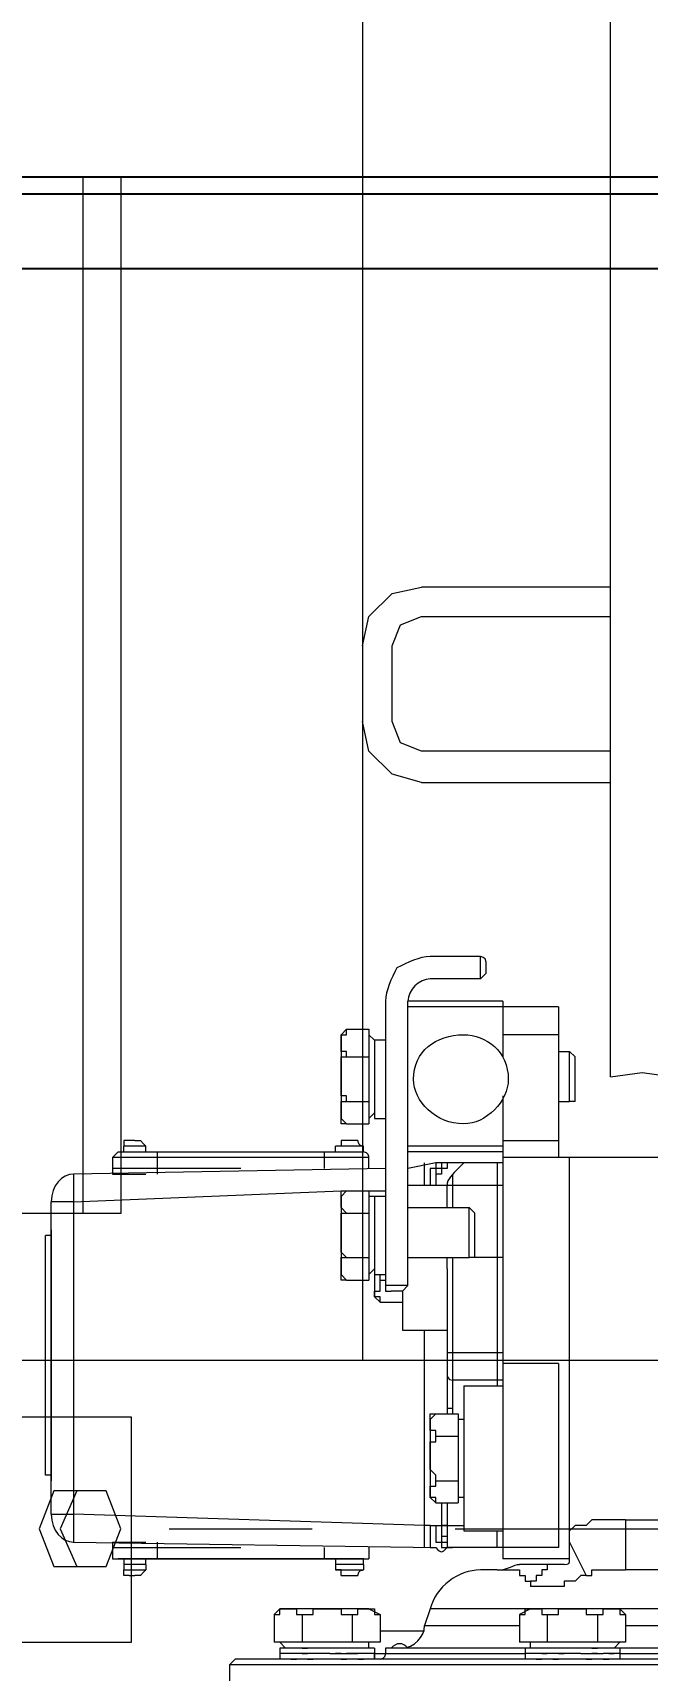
# Model space of a CAD drawing. Header units: millimetres. Extents: x 25083 to 52777, y 24772 to 45779.
# Drawn here: x 38416.1 to 38457, y 33607.9 to 33716.9 of the extents above; entities that cross this region are included whole.
import ezdxf

# ---------------------------------------------------------------- set-up
doc = ezdxf.new("R2010")
doc.units = ezdxf.units.MM
doc.layers.add('小车', color=7, linetype='Continuous')
doc.styles.get("Standard").update_dxf_attribs({"font": ''})
doc.styles.get('Standard').set_extended_font_data('SimSun')
doc.dimstyles.new('15', dxfattribs={"dimtxt": 15, "dimasz": 10, "dimexe": 2, "dimexo": 1, "dimgap": 1, "dimtad": 1, "dimdsep": 46, "dimtxsty": 'Standard', "dimcen": 2.5, "dimadec": 0, "dimazin": 0, "dimtfac": 1, "dimtmove": 2, "dimatfit": 3, "dimfxl": 1, "dimtolj": 1, "dimarcsym": 0})
doc.dimstyles.new('ISO-25', dxfattribs={"dimtxt": 2.5, "dimasz": 2.5, "dimexe": 1.25, "dimexo": 0.625, "dimtad": 1, "dimtxsty": 'Standard', "dimcen": 2.5, "dimadec": 0, "dimazin": 0, "dimtfac": 1, "dimtmove": 0, "dimatfit": 3, "dimfxl": 1, "dimarcsym": 0})

# ---------------------------------------------------------------- blocks, each defined once
blk = doc.blocks.new('*D925')
at = {"color": 0, "lineweight": -2}
for p, q in [((29677.86, 34881.66), (29677.86, 32448.29)), ((40733.02, 34757.65), (40733.02, 32448.29)), ((29680.36, 32449.54), (40730.52, 32449.54))]:
    blk.add_line(p, q, dxfattribs=at)
at = {"color": 0}
for points in [[(29680.36, 32449.96), (29680.36, 32449.13), (29677.86, 32449.54)], [(40730.52, 32449.13), (40730.52, 32449.96), (40733.02, 32449.54)]]:
    blk.add_solid(points, dxfattribs=at)
at = {"layer": 'DEFPOINTS', "color": 0}
for p in [(29677.86, 34882.29), (40733.02, 34758.27), (40733.02, 32449.54)]:
    blk.add_point(p, dxfattribs=at)
at = {"color": 0, "insert": (35205.44, 32451.63), "char_height": 2.5, "attachment_point": 5}
blk.add_mtext('11055,15', dxfattribs=at)
blk = doc.blocks.new('zw$D2F4')
at = {"color": 7, "lineweight": 5}
for points in [[(438.95, 1073.6), (438.95, 1072.11)], [(438.95, 1073.6), (459.74, 1073.6)], [(457.89, 1073.6), (441.17, 1073.6)], [(441.55, 1073.6), (441.55, 1073.97)], [(441.55, 1073.97), (457.51, 1073.97)], [(457.51, 1073.6), (457.51, 1073.97)], [(459.74, 1072.11), (459.74, 1073.6)], [(437.09, 1072.11), (436.72, 1047.98)], [(438.95, 1072.11), (437.09, 1072.11)], [(438.2, 1048.72), (438.95, 1072.11)], [(459.74, 1072.11), (438.95, 1072.11)], [(459.74, 1072.11), (460.49, 1054.29)], [(461.6, 1072.11), (459.74, 1072.11)], [(461.97, 1051.32), (461.6, 1072.11)], [(435.98, 1069.51), (435.98, 1052.43)], [(437.09, 1069.51), (435.98, 1069.51)], [(435.98, 1052.8), (435.98, 1069.14)], [(436.72, 1069.51), (436.72, 1060.97)], [(437.09, 1069.51), (437.09, 1067.29)], [(461.6, 1069.51), (461.6, 1067.29)], [(462.71, 1069.51), (461.6, 1069.51)], [(461.97, 1060.97), (461.97, 1069.51)], [(462.71, 1052.43), (462.71, 1069.51)], [(463.08, 1069.14), (463.08, 1052.8)], [(434.86, 1068.4), (434.86, 1068.77), (435.23, 1068.77)], [(434.86, 1067.66), (434.86, 1068.03)], [(435.23, 1068.77), (435.23, 1067.29)], [(435.6, 1068.77), (435.23, 1068.77)], [(435.6, 1067.29), (435.6, 1068.77)], [(435.98, 1068.77), (435.6, 1068.77)], [(463.08, 1068.77), (463.08, 1067.29)], [(463.08, 1068.77), (463.46, 1068.77)], [(463.46, 1067.29), (463.46, 1068.77)], [(463.83, 1068.4), (463.83, 1068.77), (463.46, 1068.77)], [(463.83, 1068.03), (463.83, 1067.66)], [(435.6, 1067.29), (435.23, 1067.29)], [(463.08, 1067.29), (463.46, 1067.29)], [(437.09, 1066.54), (435.98, 1066.54)], [(463.08, 1066.54), (461.6, 1066.54)], [(428.92, 1061.72), (427.06, 1061.72)], [(428.92, 925.8), (428.92, 1061.72)], [(429.29, 1061.34), (428.92, 1061.72)], [(429.29, 926.17), (429.29, 1061.34)], [(429.66, 1058.37), (429.29, 1058.37)], [(429.29, 1058), (429.29, 1058.37)], [(430.03, 1058.37), (429.66, 1058.37)], [(429.66, 1058), (429.66, 1058.37)], [(429.66, 1058), (429.66, 1058.37)], [(429.66, 1057.63), (429.66, 1058)], [(430.03, 1052.06), (430.03, 1058.37)], [(430.03, 1058), (430.41, 1058.37)], [(430.03, 1058), (430.03, 1058.37)], [(430.41, 1051.69), (430.41, 1058.74)], [(432.26, 1058.74), (430.41, 1058.74)], [(432.63, 1058.37), (432.26, 1058.74)], [(432.26, 1058.74), (432.26, 1058.37), (432.63, 1058.37)], [(432.63, 1058), (432.63, 1057.26), (432.26, 1057.26), (432.26, 1056.89)], [(432.63, 1052.43), (432.63, 1058.37)], [(432.63, 1058.37), (432.63, 1058)], [(429.66, 1057.26), (429.66, 1057.63)], [(429.66, 1057.26), (429.66, 1057.63)], [(429.29, 1056.14), (429.29, 1056.52)], [(429.66, 1056.89), (429.66, 1056.52)], [(430.03, 1056.14), (430.03, 1056.52)], [(432.26, 1056.89), (430.41, 1056.89)], [(432.26, 1056.89), (432.26, 1056.14), (432.63, 1056.14), (432.63, 1055.4)], [(429.29, 1055.03), (429.29, 1055.4)], [(429.66, 1055.03), (429.66, 1055.77)], [(429.66, 1055.03), (429.66, 1055.77)], [(430.03, 1055.03), (430.03, 1055.4)], [(432.63, 1055.4), (432.63, 1054.29), (432.26, 1054.29), (432.26, 1053.55)], [(435.98, 1055.4), (436.72, 1055.4)], [(461.97, 1055.4), (463.08, 1055.4)], [(429.66, 1054.29), (429.66, 1054.66)], [(429.66, 1053.55), (429.66, 1053.92)], [(434.86, 1054.29), (435.23, 1054.29), (435.23, 1054.66)], [(435.23, 1054.66), (435.23, 1052.8)], [(435.6, 1054.66), (435.23, 1054.66)], [(435.6, 1052.8), (435.6, 1054.66)], [(435.98, 1054.66), (435.6, 1054.66)], [(454.91, 1054.29), (454.54, 1053.92)], [(454.54, 1053.92), (454.54, 1054.29), (454.91, 1054.29)], [(454.54, 1053.92), (454.54, 1052.43)], [(460.11, 1054.29), (454.91, 1054.29)], [(454.91, 1054.29), (455.29, 1054.29)], [(455.29, 1054.29), (456.03, 1054.29), (456.03, 1053.92)], [(456.03, 1053.92), (456.4, 1054.29), (457.51, 1054.29)], [(456.03, 1053.92), (456.03, 1052.43)], [(457.51, 1054.29), (459, 1054.29), (459, 1053.92)], [(459, 1053.92), (459.37, 1054.29), (459.74, 1054.29)], [(459, 1053.92), (459, 1052.43)], [(459.74, 1054.29), (460.49, 1054.29), (460.49, 1053.92)], [(460.11, 1054.29), (460.49, 1053.92)], [(460.49, 1053.92), (460.49, 1052.43)], [(463.08, 1054.66), (463.08, 1052.8)], [(463.08, 1054.66), (463.46, 1054.66)], [(463.46, 1052.8), (463.46, 1054.66)], [(463.83, 1054.29), (463.46, 1054.29), (463.46, 1054.66)], [(465.31, 1054.29), (464.94, 1053.92)], [(464.94, 1053.92), (464.94, 1054.29), (465.31, 1054.29)], [(464.94, 1053.92), (464.94, 1052.43)], [(470.88, 1054.29), (465.31, 1054.29)], [(465.31, 1054.29), (465.68, 1054.29)], [(465.68, 1054.29), (466.43, 1054.29), (466.43, 1053.92)], [(466.43, 1053.92), (466.8, 1053.92), (466.8, 1054.29), (467.91, 1054.29)], [(466.43, 1053.92), (466.43, 1052.43)], [(467.91, 1054.29), (469.4, 1054.29), (469.4, 1053.92)], [(469.4, 1053.92), (469.77, 1053.92), (469.77, 1054.29), (470.51, 1054.29)], [(469.4, 1053.92), (469.4, 1052.43)], [(470.51, 1054.29), (470.88, 1054.29), (470.88, 1053.92), (471.25, 1053.92)], [(470.88, 1054.29), (471.25, 1053.92)], [(471.25, 1053.92), (471.25, 1052.43)], [(429.66, 1053.17), (429.66, 1053.55)], [(429.66, 1052.8), (429.66, 1053.17)], [(429.66, 1052.8), (429.66, 1053.17)], [(429.66, 1052.43), (429.66, 1052.8)], [(429.66, 1052.43), (429.66, 1052.8)], [(432.26, 1053.55), (430.41, 1053.55)], [(432.26, 1053.55), (432.26, 1053.17), (432.63, 1053.17), (432.63, 1052.8)], [(432.63, 1052.8), (432.63, 1052.06), (432.26, 1052.06), (432.26, 1051.69)], [(435.6, 1052.8), (435.23, 1052.8)], [(463.08, 1052.8), (463.46, 1052.8)], [(429.29, 1052.06), (429.29, 1052.43)], [(429.29, 1052.06), (429.66, 1052.06)], [(429.66, 1052.06), (429.29, 1052.06)], [(429.66, 1052.06), (429.66, 1052.43)], [(429.66, 1052.06), (429.66, 1052.43)], [(429.66, 1052.06), (429.66, 1051.32)], [(430.03, 1052.06), (429.66, 1052.06)], [(430.03, 1052.43), (430.41, 1052.43)], [(430.03, 1052.06), (430.03, 1052.43)], [(432.26, 1051.69), (430.41, 1051.69)], [(431.15, 1048.72), (431.15, 1051.69)], [(431.15, 1050.57), (431.15, 1051.69)], [(432.63, 1052.43), (432.26, 1051.69)], [(436.72, 1052.43), (435.98, 1052.43)], [(453.43, 1052.06), (453.06, 1051.69)], [(453.06, 1051.69), (453.06, 1050.2)], [(453.06, 1051.69), (453.43, 1051.69)], [(454.91, 1052.06), (453.43, 1052.06)], [(453.43, 1051.69), (453.43, 1052.06), (453.8, 1052.06)], [(453.8, 1052.06), (453.8, 1051.69), (454.54, 1051.69)], [(460.49, 1052.43), (454.54, 1052.43)], [(454.54, 1051.69), (454.54, 1051.32)], [(454.54, 1051.69), (454.91, 1051.69)], [(455.29, 1052.06), (454.91, 1052.43)], [(454.91, 1052.06), (454.91, 1051.32)], [(460.11, 1052.06), (454.91, 1052.06)], [(460.11, 1052.06), (460.11, 1052.43)], [(460.49, 1052.43), (460.49, 1051.32)], [(461.97, 1052.43), (462.71, 1052.43)], [(471.25, 1052.43), (464.94, 1052.43)], [(465.68, 1052.06), (465.31, 1052.43)], [(465.31, 1052.06), (465.31, 1051.32)], [(470.51, 1052.06), (465.31, 1052.06)], [(470.51, 1052.06), (470.88, 1052.43)], [(429.66, 1051.32), (429.66, 1042.03)], [(430.03, 1051.32), (429.66, 1051.32)], [(430.03, 996.36), (430.03, 1051.32)], [(431.15, 1048.72), (431.15, 1050.57)], [(453.8, 1050.2), (453.8, 1050.95)], [(454.17, 1049.83), (454.17, 1051.32)], [(473.11, 1051.32), (454.17, 1051.32)], [(451.2, 1050.2), (451.2, 1047.23)], [(453.8, 1050.2), (451.2, 1050.2)], [(454.17, 1049.83), (473.11, 1049.83)], [(456.03, 1049.83), (456.03, 1045.75)], [(459.37, 1049.83), (459.37, 1045.75)], [(460.86, 1049.83), (460.86, 1047.23)], [(462.34, 1047.98), (461.97, 1049.83)], [(463.08, 1043.52), (463.08, 1049.83)], [(463.46, 1043.52), (463.46, 1049.83)], [(472.74, 1039.81), (472.74, 1049.83)], [(473.11, 1043.52), (473.11, 1049.83)], [(431.52, 1048.72), (431.52, 1042.4)], [(432.63, 1048.35), (431.52, 1048.72)], [(432.63, 939.17), (432.63, 1048.35)], [(436.72, 1048.72), (438.2, 1048.72)], [(438.2, 1048.35), (436.72, 1048.35), (436.72, 1047.98)], [(438.2, 1048.35), (438.2, 1048.72)], [(438.2, 1048.72), (451.2, 1048.72)], [(440.06, 1048.35), (439.69, 1047.98)], [(439.69, 1047.98), (440.06, 1047.98), (440.06, 1048.35)], [(445.26, 1048.35), (440.06, 1048.35)], [(440.06, 1048.35), (440.43, 1048.35)], [(440.43, 1048.35), (440.8, 1048.35), (440.8, 1047.98), (441.17, 1047.98)], [(441.17, 1047.98), (441.55, 1047.98), (441.92, 1048.35), (442.66, 1048.35)], [(442.66, 1048.35), (443.77, 1048.35), (443.77, 1047.98), (444.15, 1047.98)], [(444.15, 1047.98), (444.52, 1047.98), (444.52, 1048.35), (444.89, 1048.35)], [(444.89, 1048.35), (445.63, 1048.35), (445.63, 1047.98)], [(445.26, 1048.35), (445.63, 1047.98)], [(460.86, 1048.72), (462.34, 1048.72)], [(462.34, 1047.98), (461.97, 1047.98), (461.97, 1048.35), (461.23, 1048.35), (460.86, 1048.35)], [(474.6, 1045), (474.6, 1048.35)], [(476.08, 1045), (476.08, 1048.35)], [(438.2, 1047.98), (437.09, 1047.98), (437.09, 1047.6), (436.72, 1047.6), (436.72, 1047.23)], [(438.2, 1047.98), (437.09, 1047.98), (437.09, 1047.6), (436.72, 1047.6), (436.72, 1047.23)], [(436.72, 1039.81), (436.72, 1047.23)], [(437.09, 1047.23), (436.72, 1047.23), (436.72, 1046.86)], [(437.09, 1047.23), (436.72, 1047.23), (436.72, 1046.86)], [(437.46, 1047.6), (437.09, 1047.6), (437.09, 1047.23)], [(438.2, 1047.23), (437.09, 1047.23)], [(437.46, 1047.23), (437.09, 1047.23)], [(437.46, 1047.23), (437.46, 1047.6)], [(438.2, 1047.6), (437.46, 1047.6)], [(438.2, 1047.23), (437.46, 1047.23)], [(438.2, 1047.23), (437.46, 1047.23)], [(438.2, 1047.98), (438.2, 1047.23)], [(438.2, 1047.23), (438.2, 1047.6)], [(439.69, 1047.6), (438.2, 1047.6)], [(438.2, 1047.23), (438.2, 1046.12)], [(439.69, 1047.23), (438.2, 1047.23)], [(439.69, 1047.98), (439.69, 1046.49)], [(441.17, 1047.98), (441.17, 1046.49)], [(444.15, 1047.98), (444.15, 1046.49)], [(445.63, 1047.98), (445.63, 1046.49)], [(446.37, 1047.23), (445.63, 1047.23)], [(446.37, 1047.23), (446, 1047.23), (446, 1046.86)], [(454.17, 1047.23), (446.37, 1047.23)], [(449.72, 1047.23), (449.72, 1043.52)], [(455.29, 1047.23), (454.17, 1047.23)], [(455.29, 1047.23), (456.03, 1047.23)], [(459.37, 1047.23), (460.86, 1047.23)], [(462.34, 1047.23), (461.97, 1047.23), (461.97, 1047.6), (461.6, 1047.6), (461.6, 1047.98), (460.86, 1047.98)], [(462.34, 1047.23), (462.34, 1047.6), (461.97, 1047.6), (461.97, 1047.98), (461.6, 1047.98), (461.23, 1047.98), (460.86, 1047.98)], [(460.86, 1047.23), (460.86, 1046.86)], [(462.34, 1043.52), (462.34, 1047.23)], [(437.83, 1046.12), (437.83, 1043.52)], [(447.49, 1046.12), (437.83, 1046.12)], [(445.63, 1046.49), (439.69, 1046.49)], [(440.06, 1046.12), (440.06, 1046.49)], [(445.26, 1046.12), (445.26, 1046.49)], [(446, 1046.86), (445.63, 1046.86)], [(456.03, 1046.86), (446, 1046.86)], [(447.49, 1046.12), (447.49, 1043.52)], [(447.86, 1043.52), (447.86, 1046.86)], [(461.6, 1046.86), (459.37, 1046.86)], [(460.86, 1046.86), (460.86, 1043.52)], [(461.97, 1046.49), (462.34, 1046.12)], [(462.34, 1043.89), (462.34, 1046.12)], [(435.23, 1043.89), (435.23, 1045)], [(456.03, 1045.38), (456.03, 1045.75)], [(456.03, 1045.75), (459.37, 1045.75)], [(456.03, 1043.52), (456.03, 1045.38)], [(456.03, 1045.38), (459, 1045.38)], [(459, 1045.38), (459.37, 1045.75)], [(474.6, 1045), (476.08, 1045)], [(435.23, 1043.89), (435.23, 1042.4), (434.86, 1042.4), (434.86, 1042.03), (434.49, 1042.03), (434.49, 1041.66), (434.12, 1041.66)], [(436.72, 1043.89), (437.83, 1043.89)], [(462.34, 1043.89), (447.49, 1043.89)], [(474.97, 1044.63), (475.71, 1044.63)], [(435.98, 1039.06), (435.98, 1043.52)], [(466.8, 1043.52), (435.98, 1043.52)], [(448.97, 1039.81), (448.97, 1043.52)], [(462.71, 952.16), (462.71, 1043.52)], [(463.83, 1043.52), (463.83, 1039.81)], [(473.11, 1043.52), (469.4, 1043.52)], [(470.88, 1039.81), (470.88, 1043.52)], [(429.66, 1042.03), (429.29, 1042.03)], [(429.29, 1041.66), (429.29, 1042.03)], [(430.03, 1042.03), (429.66, 1042.03)], [(429.66, 1041.66), (429.66, 1042.03)], [(429.66, 1041.66), (429.66, 1042.03)], [(429.66, 1041.29), (429.66, 1041.66)], [(429.66, 1041.29), (429.66, 1041.66)], [(430.03, 1041.66), (430.03, 1042.03)], [(430.03, 1041.66), (430.41, 1041.66)], [(430.41, 1035.35), (430.41, 1042.4)], [(432.26, 1042.4), (430.41, 1042.4)], [(432.63, 1041.66), (432.26, 1042.4)], [(432.26, 1042.4), (432.26, 1042.03), (432.63, 1042.03), (432.63, 1041.66)], [(432.63, 1035.72), (432.63, 1041.66)], [(432.63, 1041.66), (432.63, 1041.29)], [(434.86, 1037.95), (434.86, 1038.32), (434.49, 1038.69), (434.49, 1039.43), (434.12, 1039.43), (434.12, 1040.92), (434.12, 1041.29), (434.12, 1041.66)], [(435.6, 1040.55), (435.23, 1040.55), (435.23, 1040.92), (434.86, 1040.92), (434.86, 1041.29), (434.49, 1041.29), (434.49, 1041.66), (434.12, 1041.66)], [(435.6, 1039.43), (435.6, 1042.4)], [(429.66, 1040.92), (429.66, 1041.29)], [(429.66, 1040.92), (429.66, 1041.29)], [(429.66, 1040.92), (429.66, 1040.55)], [(429.66, 1040.18), (429.66, 1040.55)], [(432.26, 1040.55), (430.41, 1040.55)], [(432.63, 1041.29), (432.63, 1040.92), (432.26, 1040.92), (432.26, 1040.55)], [(432.26, 1040.55), (432.26, 1039.81), (432.63, 1039.81), (432.63, 1038.69)], [(429.66, 1039.81), (429.66, 1039.43)], [(448.97, 1039.81), (436.72, 1039.81)], [(472.74, 1039.81), (462.71, 1039.81)], [(466.43, 1039.81), (466.43, 1039.06)], [(469.77, 1039.81), (469.77, 1039.06)], [(429.29, 1038.69), (429.29, 1039.06)], [(429.66, 1038.32), (429.66, 1039.06)], [(429.66, 1038.32), (429.66, 1039.06)], [(430.03, 1038.69), (430.03, 1039.06)], [(432.63, 1038.69), (432.63, 1037.95), (432.26, 1037.95), (432.26, 1037.21)], [(437.09, 1039.06), (434.86, 1037.95)], [(435.98, 1039.06), (462.71, 1039.06)], [(438.57, 1035.35), (438.57, 1037.58), (438.2, 1037.95), (438.2, 1038.69), (437.83, 1039.06)], [(466.43, 1038.69), (466.43, 1039.06)], [(466.43, 1039.06), (469.77, 1039.06)], [(466.43, 1038.69), (469.4, 1038.69)], [(469.4, 1038.69), (469.77, 1039.06)], [(429.29, 1037.58), (429.29, 1037.95)], [(429.66, 1037.21), (429.66, 1037.58)], [(430.03, 1037.58), (430.03, 1037.95)], [(434.86, 1037.95), (434.86, 1037.58), (435.23, 1037.58), (435.23, 1035.35)], [(429.66, 1036.46), (429.66, 1036.83)], [(429.66, 1036.46), (429.66, 1036.83)], [(429.66, 1036.09), (429.66, 1036.46)], [(432.26, 1037.21), (430.41, 1037.21)], [(432.26, 1037.21), (432.26, 1036.83), (432.63, 1036.83), (432.63, 1036.09)], [(429.29, 1035.72), (429.29, 1036.09)], [(429.66, 1035.72), (429.29, 1035.72)], [(429.66, 1035.72), (429.66, 1036.09)], [(429.66, 1035.72), (429.66, 1036.09)], [(429.66, 1035.72), (429.66, 1016.78)], [(430.03, 1035.72), (429.66, 1035.72)], [(430.03, 1036.09), (430.41, 1035.72)], [(430.03, 1035.72), (430.03, 1036.09)], [(432.26, 1035.35), (430.41, 1035.35)], [(431.52, 1035.35), (431.52, 1016.78)], [(432.63, 1036.09), (432.63, 1035.72), (432.26, 1035.72), (432.26, 1035.35)], [(432.63, 1035.72), (432.26, 1035.35)], [(435.23, 942.51), (435.23, 1035.35)], [(438.57, 1035.35), (435.23, 1035.35)], [(438.57, 1035.35), (438.57, 1032.75)]]:
    blk.add_lwpolyline(points, dxfattribs=at)
for points in [[(438.95, 1073.6), (437.83, 1073.6), (437.09, 1072.86), (437.09, 1072.11)], [(441.55, 1073.97), (441.55, 1073.97), (441.92, 1073.97), (441.92, 1073.97)], [(441.92, 1073.97), (442.29, 1073.97), (442.29, 1073.97), (442.66, 1073.97)], [(456.03, 1073.97), (456.4, 1073.97), (456.4, 1073.97), (456.77, 1073.97)], [(456.77, 1073.97), (456.77, 1073.97), (457.14, 1073.97), (457.14, 1073.97)], [(461.6, 1072.11), (461.6, 1072.86), (460.86, 1073.6), (459.74, 1073.6)], [(435.98, 1069.51), (435.98, 1069.51), (435.98, 1069.14), (435.98, 1069.14)], [(463.08, 1069.14), (463.08, 1069.14), (462.71, 1069.51), (462.71, 1069.51)], [(434.86, 1068.4), (434.86, 1068.4), (434.86, 1068.4), (434.86, 1068.4)], [(434.86, 1068.4), (434.86, 1068.4), (434.86, 1068.4), (434.86, 1068.4)], [(434.86, 1068.4), (434.86, 1068.03), (434.86, 1068.03), (434.86, 1068.03)], [(463.83, 1068.4), (463.83, 1068.4), (463.83, 1068.4), (463.83, 1068.4)], [(463.83, 1068.4), (463.83, 1068.4), (463.83, 1068.4), (463.83, 1068.4)], [(463.83, 1068.03), (463.83, 1068.03), (463.83, 1068.03), (463.83, 1068.4)], [(434.86, 1067.66), (435.23, 1067.29), (435.23, 1067.29), (435.23, 1067.29)], [(434.86, 1067.66), (434.86, 1067.66), (434.86, 1067.66), (434.86, 1067.66)], [(435.6, 1067.29), (435.6, 1067.29), (435.6, 1067.29), (435.6, 1067.29)], [(435.6, 1067.29), (435.6, 1067.29), (435.6, 1067.29), (435.98, 1067.29)], [(435.6, 1067.29), (435.6, 1067.29), (435.6, 1067.29), (435.98, 1067.29)], [(463.08, 1067.29), (463.08, 1067.29), (463.08, 1067.29), (463.08, 1067.29)], [(463.08, 1067.29), (463.08, 1067.29), (463.08, 1067.29), (463.08, 1067.29)], [(463.08, 1067.29), (463.08, 1067.29), (463.08, 1067.29), (463.08, 1067.29)], [(463.46, 1067.29), (463.46, 1067.29), (463.46, 1067.29), (463.83, 1067.66)], [(463.83, 1067.66), (463.83, 1067.66), (463.83, 1067.66), (463.83, 1067.66)], [(429.66, 1058.37), (429.66, 1058.37), (429.66, 1058.37), (429.66, 1058.37)], [(429.66, 1058.37), (429.66, 1058.37), (429.66, 1058.37), (429.66, 1058.37)], [(429.66, 1058.37), (429.66, 1058.37), (429.66, 1058.37), (429.66, 1058.37)], [(429.66, 1058.37), (429.66, 1058.37), (429.66, 1058.37), (429.66, 1058.37)], [(429.66, 1058.37), (429.66, 1058.37), (429.66, 1058.37), (429.66, 1058.37)], [(429.66, 1058.37), (429.66, 1058.37), (429.66, 1058.37), (429.66, 1058.37)], [(429.66, 1058.37), (429.66, 1058.37), (429.66, 1058.37), (429.66, 1058.37)], [(429.66, 1058.37), (429.66, 1058.37), (429.66, 1058.37), (429.66, 1058.37)], [(429.66, 1058.37), (429.66, 1058.37), (429.66, 1058.37), (429.66, 1058.37)], [(429.66, 1058.37), (429.66, 1058.37), (429.66, 1058.37), (429.66, 1058.37)], [(429.66, 1057.63), (429.66, 1057.63), (429.66, 1057.63), (429.66, 1058)], [(429.66, 1058), (429.66, 1058), (429.66, 1058), (429.66, 1058)], [(429.66, 1058), (429.66, 1058), (429.66, 1058), (429.66, 1058)], [(429.66, 1058), (429.66, 1058), (429.66, 1058), (429.66, 1058)], [(429.66, 1058), (429.66, 1058), (429.66, 1058), (429.66, 1058)], [(429.29, 1057.63), (429.29, 1057.63), (429.29, 1057.63), (429.29, 1057.26)], [(429.29, 1057.63), (429.29, 1057.63), (429.29, 1057.63), (429.29, 1057.63)], [(429.66, 1057.63), (429.66, 1057.63), (429.66, 1057.63), (429.66, 1057.63)], [(429.66, 1056.89), (429.66, 1056.89), (429.66, 1057.26), (429.66, 1057.26)], [(429.66, 1056.89), (429.66, 1056.89), (429.66, 1057.26), (429.66, 1057.26)], [(429.66, 1057.26), (429.66, 1057.26), (429.66, 1057.26), (429.66, 1057.26)], [(429.66, 1057.26), (429.66, 1057.26), (429.66, 1057.26), (429.66, 1057.26)], [(430.03, 1057.63), (430.03, 1057.63), (430.03, 1057.63), (430.03, 1057.63)], [(430.03, 1057.26), (430.03, 1057.63), (430.03, 1057.63), (430.03, 1057.63)], [(429.29, 1056.52), (429.29, 1056.52), (429.29, 1056.52), (429.29, 1056.89)], [(429.29, 1056.52), (429.29, 1056.52), (429.29, 1056.52), (429.29, 1056.14)], [(429.66, 1056.14), (429.66, 1056.52), (429.66, 1056.52), (429.66, 1056.89)], [(429.66, 1056.52), (429.66, 1056.52), (429.66, 1056.52), (429.66, 1056.89)], [(429.66, 1056.89), (429.66, 1056.89), (429.66, 1056.89), (429.66, 1056.89)], [(429.66, 1056.14), (429.66, 1056.14), (429.66, 1056.52), (429.66, 1056.52)], [(429.66, 1056.14), (429.66, 1056.14), (429.66, 1056.14), (429.66, 1056.14)], [(429.66, 1055.77), (429.66, 1055.77), (429.66, 1055.77), (429.66, 1056.14)], [(429.66, 1055.77), (429.66, 1055.77), (429.66, 1056.14), (429.66, 1056.14)], [(429.66, 1056.14), (429.66, 1056.14), (429.66, 1056.14), (429.66, 1056.14)], [(430.03, 1056.89), (430.03, 1056.52), (430.03, 1056.52), (430.03, 1056.52)], [(430.03, 1056.14), (430.03, 1056.52), (430.03, 1056.52), (430.03, 1056.52)], [(429.66, 1055.03), (429.66, 1054.66), (429.66, 1054.66), (429.66, 1054.66)], [(429.66, 1055.03), (429.66, 1054.66), (429.66, 1054.66), (429.66, 1054.29)], [(429.29, 1054.29), (429.29, 1054.29), (429.29, 1054.29), (429.29, 1053.92)], [(429.29, 1053.92), (429.29, 1053.92), (429.29, 1053.92), (429.29, 1053.92)], [(429.66, 1054.66), (429.66, 1054.29), (429.66, 1054.29), (429.66, 1054.29)], [(429.66, 1054.29), (429.66, 1054.29), (429.66, 1054.29), (429.66, 1054.29)], [(429.66, 1054.29), (429.66, 1054.29), (429.66, 1054.29), (429.66, 1054.29)], [(429.66, 1054.29), (429.66, 1054.29), (429.66, 1053.92), (429.66, 1053.92)], [(429.66, 1054.29), (429.66, 1053.92), (429.66, 1053.92), (429.66, 1053.92)], [(429.66, 1053.92), (429.66, 1053.55), (429.66, 1053.55), (429.66, 1053.17)], [(429.66, 1053.92), (429.66, 1053.92), (429.66, 1053.92), (429.66, 1053.92)], [(430.03, 1053.92), (430.03, 1054.29), (430.03, 1054.29), (430.03, 1054.29)], [(430.03, 1053.92), (430.03, 1053.92), (430.03, 1053.92), (430.03, 1053.92)], [(434.86, 1054.29), (434.86, 1054.29), (434.86, 1054.29), (434.86, 1054.29)], [(434.86, 1054.29), (434.86, 1054.29), (434.86, 1053.92), (434.86, 1053.92)], [(434.86, 1053.92), (434.86, 1053.92), (434.86, 1053.55), (434.86, 1053.55)], [(463.83, 1054.29), (463.83, 1054.29), (463.83, 1054.29), (463.83, 1054.29)], [(463.83, 1053.92), (463.83, 1053.92), (463.83, 1054.29), (463.83, 1054.29)], [(463.83, 1053.55), (463.83, 1053.55), (463.83, 1053.92), (463.83, 1053.92)], [(429.29, 1053.17), (429.29, 1053.17), (429.29, 1053.17), (429.29, 1052.8)], [(429.29, 1052.8), (429.29, 1052.8), (429.29, 1052.8), (429.29, 1052.8)], [(429.66, 1053.55), (429.66, 1053.55), (429.66, 1053.55), (429.66, 1053.17)], [(429.66, 1053.17), (429.66, 1053.17), (429.66, 1053.17), (429.66, 1053.17)], [(429.66, 1053.17), (429.66, 1053.17), (429.66, 1053.17), (429.66, 1053.17)], [(429.66, 1052.8), (429.66, 1052.8), (429.66, 1052.8), (429.66, 1052.8)], [(429.66, 1052.8), (429.66, 1052.8), (429.66, 1052.8), (429.66, 1052.8)], [(430.03, 1052.8), (430.03, 1053.17), (430.03, 1053.17), (430.03, 1053.17)], [(430.03, 1052.8), (430.03, 1052.8), (430.03, 1052.8), (430.03, 1052.8)], [(430.03, 1052.8), (430.03, 1052.8), (430.03, 1052.8), (430.03, 1052.8)], [(434.86, 1053.55), (434.86, 1053.55), (434.86, 1053.17), (434.86, 1053.17)], [(434.86, 1053.17), (435.23, 1053.17), (435.23, 1052.8), (435.23, 1052.8)], [(435.6, 1052.8), (435.6, 1052.8), (435.6, 1052.8), (435.6, 1052.8)], [(435.6, 1052.8), (435.6, 1052.8), (435.6, 1052.8), (435.98, 1052.8)], [(435.6, 1052.8), (435.6, 1052.8), (435.6, 1052.8), (435.98, 1052.8)], [(435.98, 1052.8), (435.98, 1052.43), (435.98, 1052.43), (435.98, 1052.43)], [(462.71, 1052.43), (462.71, 1052.43), (463.08, 1052.43), (463.08, 1052.8)], [(463.08, 1052.8), (463.08, 1052.8), (463.08, 1052.8), (463.08, 1052.8)], [(463.08, 1052.8), (463.08, 1052.8), (463.08, 1052.8), (463.08, 1052.8)], [(463.08, 1052.8), (463.08, 1052.8), (463.08, 1052.8), (463.08, 1052.8)], [(463.46, 1052.8), (463.46, 1052.8), (463.46, 1053.17), (463.83, 1053.17)], [(463.83, 1053.17), (463.83, 1053.17), (463.83, 1053.55), (463.83, 1053.55)], [(429.29, 1051.69), (429.29, 1051.32), (429.66, 1051.32), (429.66, 1051.32)], [(429.66, 1052.43), (429.66, 1052.43), (429.66, 1052.43), (429.66, 1052.43)], [(429.66, 1052.43), (429.66, 1052.43), (429.66, 1052.43), (429.66, 1052.43)], [(429.66, 1052.43), (429.66, 1052.43), (429.66, 1052.43), (429.66, 1052.43)], [(429.66, 1052.43), (429.66, 1052.43), (429.66, 1052.43), (429.66, 1052.43)], [(429.66, 1052.06), (429.66, 1052.06), (429.66, 1052.06), (429.66, 1052.06)], [(429.66, 1052.06), (429.66, 1052.06), (429.66, 1052.06), (429.66, 1052.06)], [(429.66, 1052.06), (429.66, 1052.06), (429.66, 1052.06), (429.66, 1052.06)], [(429.66, 1052.06), (429.66, 1052.06), (429.66, 1052.06), (429.66, 1052.06)], [(429.66, 1052.06), (429.66, 1052.06), (429.66, 1052.06), (429.66, 1052.06)], [(429.66, 1052.06), (429.66, 1052.06), (429.66, 1052.06), (429.66, 1052.06)], [(429.66, 1052.06), (429.66, 1052.06), (429.66, 1052.06), (429.66, 1052.06)], [(429.66, 1052.06), (429.66, 1052.06), (429.66, 1052.06), (429.66, 1052.06)], [(460.11, 1051.69), (460.11, 1052.06), (460.11, 1052.06), (460.11, 1052.06)], [(460.11, 1051.69), (460.11, 1052.06), (460.11, 1052.06), (460.11, 1052.06)], [(460.11, 1051.32), (460.11, 1051.69), (460.11, 1051.69), (460.11, 1051.69)], [(470.51, 1051.69), (470.51, 1052.06), (470.51, 1052.06), (470.51, 1052.06)], [(470.51, 1051.69), (470.51, 1052.06), (470.51, 1052.06), (470.51, 1052.06)], [(470.51, 1051.32), (470.51, 1051.69), (470.51, 1051.69), (470.51, 1051.69)], [(430.03, 1049.83), (430.41, 1050.2), (430.41, 1050.57), (430.03, 1050.95)], [(430.03, 1050.2), (430.03, 1050.2), (430.03, 1050.57), (430.03, 1050.57)], [(454.17, 1051.32), (454.17, 1051.32), (454.17, 1051.32), (453.8, 1051.32)], [(453.8, 1051.32), (453.8, 1051.32), (453.8, 1051.32), (453.8, 1050.95)], [(475.34, 1050.57), (474.6, 1050.95), (473.85, 1051.32), (473.11, 1051.32)], [(476.08, 1048.35), (476.08, 1049.09), (475.71, 1049.83), (475.34, 1050.57)], [(430.03, 1050.2), (430.03, 1049.46), (430.78, 1048.72), (431.52, 1048.72)], [(453.8, 1050.2), (453.8, 1050.2), (454.17, 1049.83), (454.17, 1049.83)], [(474.6, 1048.35), (474.6, 1049.09), (473.85, 1049.83), (473.11, 1049.83)], [(435.23, 1045), (435.23, 1046.49), (434.12, 1047.98), (432.63, 1048.35)], [(438.2, 1048.35), (438.2, 1048.35), (438.2, 1048.35), (438.2, 1047.98)], [(436.72, 1047.98), (436.35, 1047.6), (436.35, 1047.6), (436.72, 1047.23)], [(436.72, 1047.23), (436.72, 1047.23), (436.72, 1047.23), (436.72, 1047.23)], [(438.2, 1047.98), (438.2, 1047.98), (438.2, 1047.98), (438.2, 1047.98)], [(438.2, 1047.6), (438.2, 1047.6), (438.2, 1047.6), (438.2, 1047.6)], [(438.2, 1047.23), (438.2, 1047.23), (438.2, 1047.23), (438.2, 1047.23)], [(438.2, 1047.23), (438.2, 1047.23), (438.2, 1047.23), (438.2, 1047.23)], [(438.2, 1047.23), (438.2, 1047.23), (438.2, 1047.23), (438.2, 1047.23)], [(448.23, 1047.23), (448.23, 1047.23), (447.86, 1047.23), (447.86, 1046.86)], [(461.97, 1046.49), (461.6, 1046.86), (461.23, 1047.23), (460.86, 1047.23)], [(460.86, 1047.23), (460.86, 1047.23), (460.86, 1047.23), (460.86, 1047.23)], [(462.34, 1047.23), (462.34, 1047.6), (462.34, 1047.6), (462.34, 1047.98)], [(462.34, 1047.23), (462.34, 1047.23), (462.34, 1047.23), (462.34, 1047.23)], [(474.6, 1045), (474.6, 1045), (474.97, 1044.63), (474.97, 1044.63)], [(475.71, 1044.63), (476.08, 1044.63), (476.08, 1045), (476.08, 1045)], [(435.23, 1043.89), (435.23, 1043.15), (435.6, 1042.78), (435.6, 1042.4)], [(429.66, 1042.03), (429.66, 1042.03), (429.66, 1042.03), (429.66, 1042.03)], [(429.66, 1042.03), (429.66, 1042.03), (429.66, 1042.03), (429.66, 1042.03)], [(429.66, 1042.03), (429.66, 1042.03), (429.66, 1042.03), (429.66, 1042.03)], [(429.66, 1042.03), (429.66, 1042.03), (429.66, 1042.03), (429.66, 1042.03)], [(429.66, 1042.03), (429.66, 1042.03), (429.66, 1042.03), (429.66, 1042.03)], [(429.66, 1042.03), (429.66, 1042.03), (429.66, 1042.03), (429.66, 1042.03)], [(429.66, 1042.03), (429.66, 1042.03), (429.66, 1042.03), (429.66, 1042.03)], [(429.66, 1042.03), (429.66, 1042.03), (429.66, 1042.03), (429.66, 1042.03)], [(429.66, 1042.03), (429.66, 1042.03), (429.66, 1042.03), (429.66, 1042.03)], [(429.66, 1042.03), (429.66, 1042.03), (429.66, 1042.03), (429.66, 1042.03)], [(429.66, 1041.66), (429.66, 1041.66), (429.66, 1041.66), (429.66, 1041.66)], [(429.66, 1041.66), (429.66, 1041.66), (429.66, 1041.66), (429.66, 1041.66)], [(429.66, 1041.66), (429.66, 1041.66), (429.66, 1041.66), (429.66, 1041.66)], [(429.66, 1041.66), (429.66, 1041.66), (429.66, 1041.66), (429.66, 1041.66)], [(429.29, 1041.29), (429.29, 1040.92), (429.29, 1040.92), (429.29, 1040.92)], [(429.29, 1041.29), (429.29, 1041.29), (429.29, 1041.29), (429.29, 1041.29)], [(429.66, 1041.29), (429.66, 1041.29), (429.66, 1041.29), (429.66, 1041.29)], [(429.66, 1041.29), (429.66, 1041.29), (429.66, 1041.29), (429.66, 1041.29)], [(429.66, 1040.18), (429.66, 1040.55), (429.66, 1040.55), (429.66, 1040.92)], [(429.66, 1040.55), (429.66, 1040.55), (429.66, 1040.55), (429.66, 1040.92)], [(429.66, 1040.92), (429.66, 1040.92), (429.66, 1040.92), (429.66, 1040.92)], [(429.66, 1040.92), (429.66, 1040.92), (429.66, 1040.92), (429.66, 1040.92)], [(430.03, 1041.29), (430.03, 1041.29), (430.03, 1041.29), (430.03, 1041.29)], [(430.03, 1040.92), (430.03, 1040.92), (430.03, 1040.92), (430.03, 1041.29)], [(429.29, 1040.18), (429.29, 1039.81), (429.29, 1039.81), (429.29, 1039.81)], [(429.29, 1040.18), (429.29, 1040.18), (429.29, 1040.18), (429.29, 1040.18)], [(429.66, 1039.81), (429.66, 1039.81), (429.66, 1040.18), (429.66, 1040.18)], [(429.66, 1039.81), (429.66, 1040.18), (429.66, 1040.18), (429.66, 1040.18)], [(429.66, 1040.18), (429.66, 1040.18), (429.66, 1040.18), (429.66, 1040.18)], [(429.66, 1039.06), (429.66, 1039.43), (429.66, 1039.43), (429.66, 1039.81)], [(429.66, 1039.43), (429.66, 1039.81), (429.66, 1039.81), (429.66, 1039.81)], [(429.66, 1039.81), (429.66, 1039.81), (429.66, 1039.81), (429.66, 1039.81)], [(429.66, 1039.81), (429.66, 1039.81), (429.66, 1039.81), (429.66, 1039.81)], [(430.03, 1040.18), (430.03, 1040.18), (430.03, 1040.18), (430.03, 1040.18)], [(430.03, 1039.81), (430.03, 1039.81), (430.03, 1039.81), (430.03, 1040.18)], [(429.66, 1039.06), (429.66, 1039.43), (429.66, 1039.43), (429.66, 1039.43)], [(435.6, 1039.43), (435.6, 1039.06), (435.6, 1039.06), (435.98, 1039.06)], [(429.29, 1037.95), (429.29, 1037.58), (429.29, 1037.58), (429.29, 1037.58)], [(429.29, 1037.21), (429.29, 1037.58), (429.29, 1037.58), (429.29, 1037.58)], [(429.66, 1038.32), (429.66, 1038.32), (429.66, 1038.32), (429.66, 1037.95)], [(429.66, 1038.32), (429.66, 1038.32), (429.66, 1037.95), (429.66, 1037.95)], [(429.66, 1037.95), (429.66, 1037.95), (429.66, 1037.95), (429.66, 1037.95)], [(429.66, 1037.95), (429.66, 1037.95), (429.66, 1037.58), (429.66, 1037.58)], [(429.66, 1037.95), (429.66, 1037.58), (429.66, 1037.58), (429.66, 1037.21)], [(429.66, 1037.95), (429.66, 1037.95), (429.66, 1037.95), (429.66, 1037.95)], [(429.66, 1037.58), (429.66, 1037.58), (429.66, 1037.58), (429.66, 1037.21)], [(430.03, 1037.58), (430.03, 1037.58), (430.03, 1037.58), (430.03, 1037.95)], [(430.03, 1037.58), (430.03, 1037.58), (430.03, 1037.58), (430.03, 1037.21)], [(429.29, 1036.83), (429.29, 1036.46), (429.29, 1036.46), (429.29, 1036.46)], [(429.29, 1036.46), (429.29, 1036.46), (429.29, 1036.46), (429.29, 1036.46)], [(429.66, 1037.21), (429.66, 1037.21), (429.66, 1036.83), (429.66, 1036.83)], [(429.66, 1037.21), (429.66, 1037.21), (429.66, 1036.83), (429.66, 1036.83)], [(429.66, 1037.21), (429.66, 1037.21), (429.66, 1037.21), (429.66, 1037.21)], [(429.66, 1036.83), (429.66, 1036.83), (429.66, 1036.83), (429.66, 1036.83)], [(429.66, 1036.83), (429.66, 1036.83), (429.66, 1036.83), (429.66, 1036.83)], [(429.66, 1036.46), (429.66, 1036.46), (429.66, 1036.46), (429.66, 1036.46)], [(429.66, 1036.46), (429.66, 1036.46), (429.66, 1036.46), (429.66, 1036.09)], [(430.03, 1036.46), (430.03, 1036.46), (430.03, 1036.46), (430.03, 1036.83)], [(430.03, 1036.46), (430.03, 1036.46), (430.03, 1036.46), (430.03, 1036.46)], [(430.03, 1036.46), (430.03, 1036.46), (430.03, 1036.46), (430.03, 1036.46)], [(429.66, 1036.09), (429.66, 1036.09), (429.66, 1036.09), (429.66, 1036.09)], [(429.66, 1036.09), (429.66, 1036.09), (429.66, 1036.09), (429.66, 1036.09)], [(429.66, 1036.09), (429.66, 1036.09), (429.66, 1036.09), (429.66, 1036.09)], [(429.66, 1036.09), (429.66, 1036.09), (429.66, 1036.09), (429.66, 1036.09)], [(429.66, 1035.72), (429.66, 1035.72), (429.66, 1035.72), (429.66, 1035.72)], [(429.66, 1035.72), (429.66, 1035.72), (429.66, 1035.72), (429.66, 1035.72)], [(429.66, 1035.72), (429.66, 1035.72), (429.66, 1035.72), (429.66, 1035.72)], [(429.66, 1035.72), (429.66, 1035.72), (429.66, 1035.72), (429.66, 1035.72)], [(429.66, 1035.72), (429.66, 1035.72), (429.66, 1035.72), (429.66, 1035.72)], [(429.66, 1035.72), (429.66, 1035.72), (429.66, 1035.72), (429.66, 1035.72)], [(429.66, 1035.72), (429.66, 1035.72), (429.66, 1035.72), (429.66, 1035.72)], [(429.66, 1035.72), (429.66, 1035.72), (429.66, 1035.72), (429.66, 1035.72)]]:
    blk.add_open_spline(points, degree=3, dxfattribs=at)
blk.add_open_spline([(467.91, 1049.46), (466.43, 1049.46), (464.94, 1047.98), (464.94, 1046.12), (464.94, 1044.63), (466.43, 1043.15), (467.91, 1043.15), (469.77, 1043.15), (470.88, 1044.63), (470.88, 1046.12), (470.88, 1047.98), (469.77, 1049.46), (467.91, 1049.46)], degree=3, knots=[0, 0, 0, 0, 1, 1, 1, 2, 2, 2, 3, 3, 3, 4, 4, 4, 4], dxfattribs=at)
blk = doc.blocks.new('*D469')
at = {"layer": 'DEFPOINTS', "color": 0}
for p in [(36061.19, 116692.22), (36180.04, 116685.35), (36180.04, 116527.03)]:
    blk.add_point(p, dxfattribs=at)
at = {"layer": '小车', "color": 0, "linetype": 'Continuous', "lineweight": -2}
for p, q in [((36061.19, 116691.22), (36061.19, 116525.03)), ((36180.04, 116684.35), (36180.04, 116525.03)), ((36071.19, 116527.03), (36084.17, 116527.03)), ((36170.04, 116527.03), (36146.42, 116527.03))]:
    blk.add_line(p, q, dxfattribs=at)
at = {"layer": '小车', "color": 0}
for points in [[(36071.19, 116528.7), (36071.19, 116525.37), (36061.19, 116527.03)], [(36170.04, 116528.7), (36170.04, 116525.37), (36180.04, 116527.03)]]:
    blk.add_solid(points, dxfattribs=at)
at = {"layer": '小车', "color": 0, "insert": (36115.3, 116527.03), "char_height": 15, "attachment_point": 5}
blk.add_mtext('\\A1;118.85', dxfattribs=at)
blk = doc.blocks.new('*D470')
at = {"layer": 'DEFPOINTS', "color": 0}
for p in [(36180.04, 116639.33), (36197.54, 116639.33), (36197.54, 116438.26)]:
    blk.add_point(p, dxfattribs=at)
at = {"layer": '小车', "color": 0, "linetype": 'Continuous', "lineweight": -2}
for p, q in [((36180.04, 116638.33), (36180.04, 116436.26)), ((36197.54, 116638.33), (36197.54, 116436.26)), ((36170.04, 116438.26), (36160.04, 116438.26)), ((36180.04, 116438.26), (36197.54, 116438.26)), ((36207.54, 116438.26), (36217.54, 116438.26))]:
    blk.add_line(p, q, dxfattribs=at)
at = {"layer": '小车', "color": 0}
for points in [[(36170.04, 116439.93), (36170.04, 116436.59), (36180.04, 116438.26)], [(36207.54, 116439.93), (36207.54, 116436.59), (36197.54, 116438.26)]]:
    blk.add_solid(points, dxfattribs=at)
at = {"layer": '小车', "color": 0, "insert": (36193.65, 116438.26), "char_height": 15, "attachment_point": 5}
blk.add_mtext('\\A1;17.5', dxfattribs=at)
blk = doc.blocks.new('*D472')
at = {"layer": 'DEFPOINTS', "color": 0}
for p in [(36501.16, 116657.07), (36500.2, 116654.2), (36536.62, 116645.22)]:
    blk.add_point(p, dxfattribs=at)
at = {"layer": '小车', "color": 0, "linetype": 'Continuous', "lineweight": -2}
for p, q in [((36539.79, 116654.71), (36542.96, 116664.19)), ((36502.11, 116656.75), (36538.52, 116644.59)), ((36501.15, 116653.88), (36537.56, 116641.72)), ((36535.67, 116642.36), (36536.62, 116645.22)), ((36532.5, 116632.87), (36529.33, 116623.39))]:
    blk.add_line(p, q, dxfattribs=at)
at = {"layer": '小车', "color": 0}
for points in [[(36538.21, 116655.24), (36541.37, 116654.18), (36536.62, 116645.22)], [(36530.92, 116633.4), (36534.08, 116632.34), (36535.67, 116642.36)]]:
    blk.add_solid(points, dxfattribs=at)
at = {"layer": '小车', "color": 0, "insert": (36529.63, 116624.28), "char_height": 15, "attachment_point": 5, "rotation": 71.5322}
blk.add_mtext('\\A1;3.02', dxfattribs=at)
blk = doc.blocks.new('zw$2BF0')
at = {"color": 1}
blk.add_line((1170, 1503.4), (1170, 289.35), dxfattribs=at)
blk = doc.blocks.new('zw$AA32')
at = {"color": 6}
for points in [[(791.32, 227.5), (10738.68, 227.5)], [(10738.68, 222.5), (791.32, 222.5)]]:
    blk.add_lwpolyline(points, dxfattribs=at)
blk = doc.blocks.new('A$C1A4175F5')
at = {"layer": '小车', "color": 7, "lineweight": 0}
for points in [[(1139.903, 443.055), (1139.903, 678.93)], [(1156.422, 543.844), (1156.422, 424.156)], [(1172.52, 502.968), (1172.52, 433.955)], [(1191.418, 502.968), (1172.52, 502.968)], [(1175.04, 433.955), (1175.04, 502.968)], [(1139.903, 475.671), (1152.502, 475.671)], [(1156.422, 471.752), (1156.002, 473.711), (1154.462, 475.251), (1152.502, 475.671)], [(1152.502, 473.711), (1139.903, 473.711)], [(1154.462, 471.752), (1153.902, 473.151), (1152.502, 473.711)], [(1154.462, 466.712), (1154.462, 471.752)], [(1156.422, 471.752), (1156.422, 466.712)], [(1152.502, 462.653), (1154.462, 463.212), (1156.002, 464.752), (1156.422, 466.712)], [(1152.502, 464.752), (1153.902, 465.312), (1154.462, 466.712)], [(1139.903, 464.752), (1152.502, 464.752)], [(1152.502, 462.653), (1139.903, 462.653)], [(1172.52, 433.955), (1191.418, 433.955)], [(1126.465, 424.156), (1188.758, 424.156)], [(1171.82, 420.377), (1269.95, 420.377)], [(1171.82, 405.398), (1171.82, 420.377)], [(1172.52, 412.958), (1173.5, 415.477)], [(1173.5, 415.477), (1176.999, 415.477)], [(1175.46, 415.477), (1176.58, 412.958)], [(1176.999, 415.477), (1177.979, 412.958)], [(1173.5, 410.438), (1172.52, 412.958)], [(1176.58, 412.958), (1175.46, 410.438)], [(1177.979, 412.958), (1176.999, 410.438)], [(1176.999, 410.438), (1173.5, 410.438)], [(1230.194, 405.398), (1171.82, 405.398)]]:
    blk.add_lwpolyline(points, dxfattribs=at)
at = {"layer": '小车', "color": 1, "lineweight": 0}
for points in [[(1142.843, 502.968), (1095.248, 502.968)], [(1129.404, 502.968), (1138.923, 502.968)], [(1129.404, 502.968), (1138.923, 502.968)], [(1148.442, 502.968), (1189.738, 502.968)], [(1148.442, 502.968), (1189.738, 502.968)], [(1161.881, 502.968), (1152.362, 502.968)], [(1207.096, 502.968), (1171.4, 502.968)], [(1139.903, 443.055), (1137.803, 443.335), (1135.704, 443.055), (1131.364, 441.935), (1126.885, 441.235), (1122.405, 441.935)], [(1150.262, 412.958), (1102.667, 412.958)], [(1169.3, 412.958), (1159.781, 412.958)]]:
    blk.add_lwpolyline(points, dxfattribs=at)
at = {"layer": '小车'}
for base, p1, p2, picture, middle in [((212.358, 337.78), (93.511, 502.968), (212.358, 496.098), '*D469', (147.619, 337.78)), ((229.857, 249.006), (212.358, 450.073), (229.857, 450.073), '*D470', (225.974, 249.006))]:
    dim = blk.add_linear_dim(base=base, p1=p1, p2=p2, dimstyle='15', override={"dimfxl": 0.18}, dxfattribs=at)
    dim.commit()
    dim.dimension.update_dxf_attribs({"geometry": picture, "text_midpoint": middle, "dimtype": 128, "insert": (-35967.681, -116189.253)})
dim = blk.add_linear_dim(base=(568.944, 455.969), p1=(532.523, 464.947), p2=(533.48, 467.813), angle=71.53216, dimstyle='15', override={"dimfxl": 0.18}, dxfattribs=at)
dim.commit()
dim.dimension.update_dxf_attribs({"geometry": '*D472', "text_midpoint": (561.948, 435.023), "dimtype": 129, "insert": (-35967.681, -116189.253)})
blk = doc.blocks.new('zw$50CE')
blk.add_blockref('zw$D2F4', (22.01, 103.57))
at = {"layer": '小车', "ltscale": 10, "xscale": -1, "rotation": 270}
blk.add_blockref('A$C1A4175F5', (47.03, 0), dxfattribs=at)

msp = doc.modelspace()

# ---------------------------------------------------------------- block references
at = {"color": 1, "rotation": 270}
msp.add_blockref('zw$2BF0', (37011.762, 34877.316), dxfattribs=at)
at = {"rotation": 90}
msp.add_blockref('zw$50CE', (39594.481, 33157.316), dxfattribs=at)
at = {"color": 1}
msp.add_blockref('zw$AA32', (29416.762, 33478.711), dxfattribs=at)

# ---------------------------------------------------------------- dimensions: what is measured, and where the dimension line sits
dim = msp.add_linear_dim(base=(40733.0166, 32449.5434), p1=(29677.8617, 34882.2868), p2=(40733.0166, 34758.2702), dimstyle='ISO-25')
dim.commit()
dim.dimension.update_dxf_attribs({"geometry": '*D925', "text_midpoint": (35205.4391, 32449.5434), "dimtype": 160})

doc.saveas('drawing.dxf')
